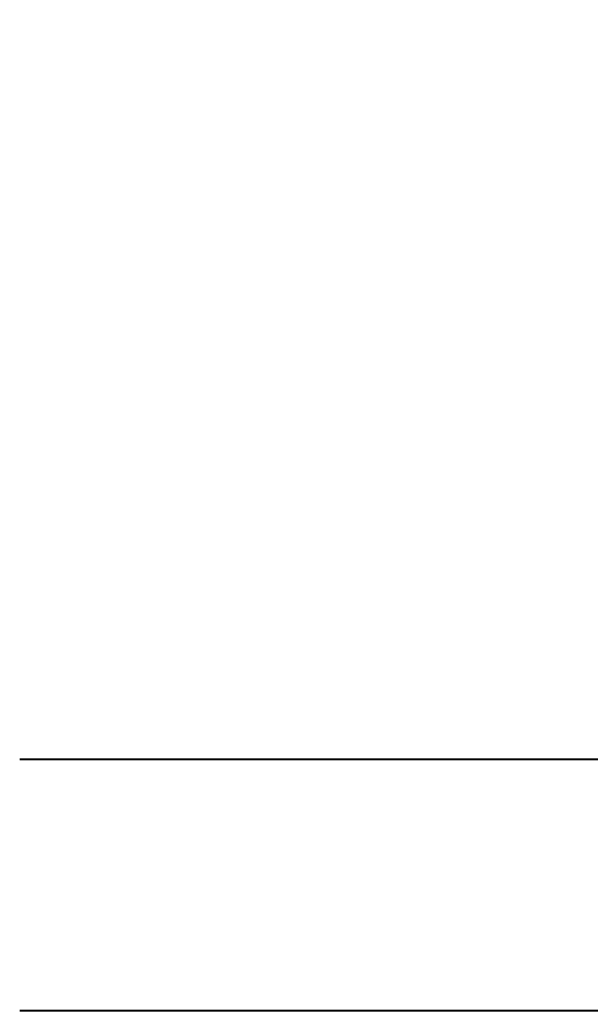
# Model space of a CAD drawing. Header units: inches. Extents: x 48 to 253, y 44 to 126.
# Drawn here: x 72.609 to 73.121, y 78.963 to 79.856 of the extents above; entities that cross this region are included whole.
import ezdxf

# ---------------------------------------------------------------- set-up
doc = ezdxf.new("R2010")
doc.units = ezdxf.units.IN
doc.header["$LTSCALE"] = 100
doc.header["$MEASUREMENT"] = 0
doc.layers.add('ARQ-SMB-1_025', color=1, linetype='Continuous')
doc.styles.add('FNDE Texto Cota 0025', font='verdana.ttf', dxfattribs={"height": 0.04})
doc.dimstyles.new('FNDE 1-0025', dxfattribs={"dimscale": 5, "dimtxt": 0.04, "dimasz": 0.0035, "dimexe": 0.15, "dimexo": 0.15, "dimgap": 0.0025, "dimtad": 1, "dimzin": 1, "dimdsep": 46, "dimtxsty": 'FNDE Texto Cota 0025', "dimblk": 'tic', "dimcen": 0.015, "dimdle": 0.15, "dimse1": 1, "dimse2": 1, "dimclrd": 251, "dimclre": 251, "dimclrt": 256, "dimaunit": 1, "dimadec": 3, "dimazin": 0, "dimtfac": 1, "dimtix": 1, "dimtmove": 2, "dimatfit": 3, "dimfxl": 0.15, "dimtvp": 1, "dimtolj": 1, "dimtzin": 0, "dimarcsym": 0})

# ---------------------------------------------------------------- blocks, each defined once
blk = doc.blocks.new('tic')
blk.add_line((-0.6, -0.6), (0.6, 0.6))
at = {"color": 251}
for p, q in [((0, -1), (0, 1)), ((-1, 0), (1, 0))]:
    blk.add_line(p, q, dxfattribs=at)
blk = doc.blocks.new('*D56')
at = {"layer": 'ARQ-SMB-1_025', "color": 251, "lineweight": -2, "ltscale": 10, "transparency": 16777216}
blk.add_line((73.19925, 79.0564), (73.19925, 80.14241), dxfattribs=at)
at = {"layer": 'DEFPOINTS', "color": 0, "ltscale": 10, "transparency": 16777216}
for p in [(73.19925, 80.15991), (73.25604, 80.15991), (73.23604, 79.0389)]:
    blk.add_point(p, dxfattribs=at)
at = {"layer": 'ARQ-SMB-1_025', "color": 251, "lineweight": -2, "ltscale": 10, "transparency": 16777216, "xscale": 0.0175, "yscale": 0.0175, "zscale": 0.0175}
for p, rotation in [((73.19925, 80.15991), 90), ((73.19925, 79.0389), 270)]:
    blk.add_blockref('tic', p, dxfattribs=dict(at, rotation=rotation))
at = {"layer": 'ARQ-SMB-1_025', "ltscale": 10, "transparency": 16777216, "insert": (73.1326, 79.59941), "char_height": 0.04, "attachment_point": 5, "rotation": 90, "style": 'FNDE Texto Cota 0025'}
blk.add_mtext('\\A1;\\P110', dxfattribs=at)

msp = doc.modelspace()

# ---------------------------------------------------------------- dimensions: what is measured, and where the dimension line sits
at = {"layer": 'ARQ-SMB-1_025', "ltscale": 10}
dim = msp.add_linear_dim(base=(73.19925, 80.15991), p1=(73.23604, 79.0389), p2=(73.25604, 80.15991), angle=90, text='\\P110', dimstyle='FNDE 1-0025', override={"dimtxt": 0.05, "dimdec": 0, "dimlfac": 100, "dimtdec": 0}, dxfattribs=at)
dim.commit()
dim.dimension.update_dxf_attribs({"geometry": '*D56', "text_midpoint": (73.1326, 79.59941)})

# ---------------------------------------------------------------- leaders
for points in [[(73.31686, 79.03825), (73.31686, 79.19175), (72.60898, 79.19175)], [(73.30665, 78.96598), (72.60898, 78.96598)]]:
    msp.add_leader(points, dimstyle='FNDE 1-0025', override={"dimtxt": 0.05, "dimdec": 0, "dimlfac": 100, "dimtdec": 0}, dxfattribs=at)

doc.saveas('drawing.dxf')
